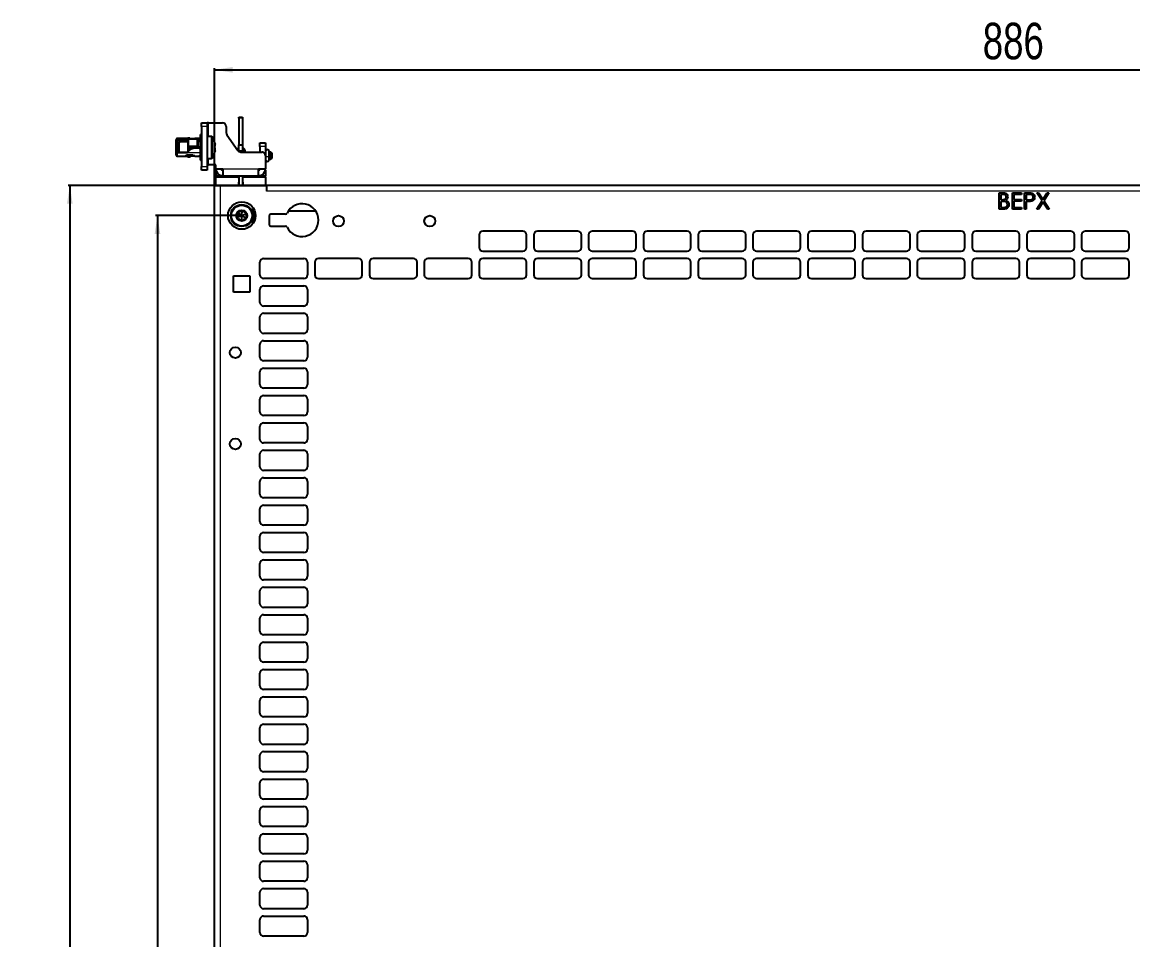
# Model space of a CAD drawing. Header units: millimetres. Extents: x -1019 to 1271, y -273 to 1986.
# Drawn here: x -1019 to -410, y 1403 to 1906 of the extents above; entities that cross this region are included whole.
import ezdxf

# ---------------------------------------------------------------- set-up
doc = ezdxf.new("R2010")
doc.units = ezdxf.units.MM
doc.layers.add('FORMAT', color=7, linetype='Continuous')
doc.styles.add('SLDTEXTSTYLE0', font='TXT', dxfattribs={"width": 0.75})
doc.dimstyles.new('SLDDIMSTYLE0', dxfattribs={"dimtxt": 20, "dimasz": 10, "dimexe": 0, "dimexo": 0.0625, "dimgap": 5, "dimtad": 2, "dimdec": 1, "dimrnd": 1e-09, "dimzin": 12, "dimdsep": 46, "dimtxsty": 'SLDTEXTSTYLE0', "dimsah": 1, "dimcen": 0.09, "dimadec": 0, "dimazin": 3, "dimtfac": 1, "dimtofl": 0, "dimtmove": 0, "dimatfit": 3, "dimfxl": 0, "dimfrac": 2, "dimtolj": 1, "dimtzin": 12, "dimarcsym": 0})

# ---------------------------------------------------------------- blocks, each defined once
blk = doc.blocks.new('_D')
at = {"layer": 'FORMAT'}
for p, q in [((-884.8, 1816.26), (-993.44, 1816.26)), ((-992.44, 1816.26), (-992.44, -66.76)), ((-884.8, -66.76), (-993.44, -66.76))]:
    blk.add_line(p, q, dxfattribs=at)
for points in [[(-992.44, 1816.26), (-993.98, 1806.26), (-990.9, 1806.26)], [(-992.44, -66.76), (-990.9, -56.76), (-993.98, -56.76)]]:
    blk.add_solid(points, dxfattribs=at)
at = {"layer": 'FORMAT', "insert": (-1018.22, 845.19), "char_height": 20, "attachment_point": 1, "rotation": 90, "style": 'SLDTEXTSTYLE0'}
blk.add_mtext('1883', dxfattribs=at)
blk = doc.blocks.new('_D_1')
at = {"layer": 'FORMAT'}
for p, q in [((-913.29, 1816.26), (-913.29, 1880.55)), ((-913.29, 1879.55), (-27.29, 1879.55)), ((-27.29, 1816.26), (-27.29, 1880.55))]:
    blk.add_line(p, q, dxfattribs=at)
for points in [[(-913.29, 1879.55), (-903.29, 1878.01), (-903.29, 1881.09)], [(-27.29, 1879.55), (-37.29, 1881.09), (-37.29, 1878.01)]]:
    blk.add_solid(points, dxfattribs=at)
at = {"layer": 'FORMAT', "insert": (-492.46, 1905.33), "char_height": 20, "attachment_point": 1, "style": 'SLDTEXTSTYLE0'}
blk.add_mtext('886', dxfattribs=at)
blk = doc.blocks.new('_D_5')
at = {"layer": 'FORMAT'}
for p, q in [((-898.3, 1799.75), (-945.44, 1799.75)), ((-944.44, 1799.75), (-944.44, -50.25)), ((-898.3, -50.25), (-945.44, -50.25))]:
    blk.add_line(p, q, dxfattribs=at)
for points in [[(-944.44, 1799.75), (-945.98, 1789.75), (-942.9, 1789.75)], [(-944.44, -50.25), (-942.9, -40.25), (-945.98, -40.25)]]:
    blk.add_solid(points, dxfattribs=at)
at = {"layer": 'FORMAT', "insert": (-970.22, 845.19), "char_height": 20, "attachment_point": 1, "rotation": 90, "style": 'SLDTEXTSTYLE0'}
blk.add_mtext('1850', dxfattribs=at)

msp = doc.modelspace()

# ---------------------------------------------------------------- linework, layer by layer
at = {"color": 7, "linetype": 'Continuous', "lineweight": 25}
for p, q in [((-920.29, 1850.55), (-917.29, 1850.55)), ((-920.29, 1848.55), (-920.29, 1850.55)), ((-917.29, 1850.55), (-917.29, 1848.55)), ((-916.49, 1850.55), (-917.29, 1850.55)), ((-916.49, 1850.55), (-908.79, 1850.55)), ((-899.89, 1853.55), (-897.89, 1853.55)), ((-899.89, 1853.18), (-899.89, 1853.55)), ((-899.89, 1853.18), (-899.89, 1838.55)), ((-897.89, 1853.55), (-897.89, 1853.18)), ((-897.89, 1853.18), (-897.89, 1838.55)), ((-920.79, 1834.35), (-920.79, 1844.15)), ((-920.29, 1844.15), (-920.79, 1844.15)), ((-920.29, 1848.55), (-920.29, 1826.55)), ((-917.29, 1848.55), (-917.29, 1826.55)), ((-914.96, 1843.05), (-917.29, 1843.05)), ((-906.79, 1848.55), (-906.79, 1845.18)), ((-906.43, 1844.03), (-900.39, 1835.4)), ((-934.29, 1840.35), (-934.29, 1841.2)), ((-934.29, 1840.35), (-933.79, 1840.35)), ((-934.29, 1838.93), (-934.29, 1840.35)), ((-933.79, 1838.93), (-934.29, 1838.93)), ((-934.29, 1838.69), (-934.29, 1838.93)), ((-934.29, 1834.41), (-934.29, 1838.69)), ((-933.79, 1838.69), (-934.29, 1838.69)), ((-933.79, 1840.35), (-933.79, 1838.93)), ((-933.79, 1838.93), (-933.79, 1838.69)), ((-933.79, 1838.69), (-933.79, 1834.41)), ((-928.89, 1841.9), (-933.59, 1841.9)), ((-931.59, 1840.91), (-933.59, 1840.91)), ((-933.59, 1839.68), (-933.59, 1839.48)), ((-933.09, 1839.3), (-933.59, 1839.3)), ((-933.59, 1839.3), (-933.59, 1839.07)), ((-933.59, 1839.07), (-933.09, 1839.07)), ((-933.59, 1838.9), (-933.59, 1838.47)), ((-933.29, 1838.47), (-933.59, 1838.47)), ((-933.59, 1838.47), (-933.59, 1838.32)), ((-933.59, 1838.32), (-933.29, 1838.32)), ((-933.29, 1834.55), (-933.29, 1839.07)), ((-933.09, 1839.07), (-933.09, 1839.3)), ((-932.79, 1839.43), (-932.79, 1834.41)), ((-927.69, 1840.05), (-932.11, 1840.05)), ((-931.59, 1840.51), (-931.59, 1840.91)), ((-927.69, 1840.91), (-931.59, 1840.91)), ((-931.59, 1840.51), (-927.69, 1840.51)), ((-927.8, 1842.07), (-928.89, 1841.89)), ((-928.89, 1841.9), (-928.89, 1841.9)), ((-928.89, 1841.87), (-928.89, 1841.9)), ((-925.09, 1841.79), (-928.39, 1841.79)), ((-927.69, 1841.36), (-927.57, 1841.6)), ((-927.69, 1837.76), (-927.69, 1841.36)), ((-927.69, 1837.76), (-927.57, 1837.64)), ((-927.69, 1836.57), (-927.69, 1837.76)), ((-927.57, 1841.6), (-927.57, 1837.64)), ((-922.49, 1841.6), (-927.57, 1841.6)), ((-922.49, 1837.64), (-927.57, 1837.64)), ((-927.57, 1837.64), (-927.57, 1836.43)), ((-926.36, 1841.83), (-926.29, 1841.79)), ((-924.08, 1837.09), (-924.92, 1836.99)), ((-921.26, 1841.9), (-923.92, 1841.9)), ((-922.49, 1837.1), (-923.89, 1837.1)), ((-923.89, 1836.89), (-921.74, 1836.89)), ((-922.49, 1837.64), (-922.49, 1841.6)), ((-922.49, 1841.6), (-922.29, 1841.46)), ((-922.49, 1837.64), (-922.29, 1837.71)), ((-922.49, 1837.1), (-922.49, 1837.64)), ((-922.29, 1837.18), (-922.49, 1837.1)), ((-922.29, 1841.46), (-922.29, 1837.71)), ((-920.99, 1840.91), (-922.29, 1840.91)), ((-922.29, 1840.51), (-920.99, 1840.51)), ((-922.29, 1837.71), (-922.29, 1837.18)), ((-921.74, 1837.2), (-922.29, 1837.2)), ((-921.24, 1841.9), (-920.99, 1841.9)), ((-921.09, 1840.51), (-921.09, 1836.84)), ((-920.79, 1840.05), (-921.09, 1840.05)), ((-920.79, 1836.89), (-921.09, 1836.85)), ((-899.89, 1838.55), (-897.89, 1838.55)), ((-899.89, 1835.05), (-899.89, 1838.55)), ((-897.89, 1838.55), (-897.89, 1835.05)), ((-888.29, 1839.55), (-885.29, 1839.55)), ((-888.29, 1837.55), (-888.29, 1839.55)), ((-888.29, 1837.55), (-888.29, 1834.55)), ((-885.29, 1839.55), (-885.29, 1837.55)), ((-885.29, 1837.55), (-885.29, 1832.55)), ((-933.79, 1834.41), (-934.29, 1834.41)), ((-934.29, 1832.9), (-934.29, 1834.41)), ((-933.59, 1835.77), (-933.29, 1835.77)), ((-933.59, 1835.02), (-933.29, 1835.02)), ((-933.59, 1834.41), (-933.59, 1835.02)), ((-933.59, 1834.41), (-927.99, 1834.41)), ((-927.99, 1834.11), (-933.59, 1834.11)), ((-933.59, 1832.2), (-928.89, 1832.2)), ((-933.29, 1834.55), (-933.15, 1834.41)), ((-928.89, 1832.41), (-928.89, 1832.54)), ((-928.89, 1832.41), (-928.89, 1832.2)), ((-928.89, 1832.21), (-927.8, 1832.02)), ((-925.09, 1832.75), (-928.39, 1832.75)), ((-927.99, 1834.41), (-926.83, 1836)), ((-926.83, 1835.7), (-927.99, 1834.11)), ((-927.99, 1834.41), (-927.99, 1834.11)), ((-927.69, 1836.57), (-927.57, 1836.43)), ((-927.69, 1834.83), (-927.69, 1836.57)), ((-926.34, 1836.43), (-927.57, 1836.43)), ((-927.57, 1836.43), (-927.57, 1834.98)), ((-925.09, 1832.31), (-926.29, 1832.31)), ((-925.96, 1832.56), (-926.07, 1832.75)), ((-925.96, 1832.56), (-925.96, 1832.55)), ((-923.92, 1832.2), (-921.26, 1832.2)), ((-923.89, 1832.2), (-923.92, 1832.2)), ((-923.89, 1832.2), (-923.89, 1832.33)), ((-921.79, 1832.23), (-921.79, 1832.25)), ((-921.24, 1832.37), (-920.99, 1832.37)), ((-921.24, 1832.2), (-920.99, 1832.2)), ((-920.99, 1836.6), (-920.99, 1836.3)), ((-920.99, 1836.3), (-920.99, 1834.11)), ((-920.79, 1834.35), (-920.29, 1834.35)), ((-920.79, 1833.99), (-920.79, 1832.75)), ((-920.79, 1832.75), (-920.29, 1832.75)), ((-920.79, 1830.2), (-920.79, 1832.75)), ((-920.3, 1834.05), (-920.29, 1834.05)), ((-917.29, 1831.05), (-914.96, 1831.05)), ((-897.89, 1835.05), (-899.89, 1835.05)), ((-899.89, 1835.05), (-899.89, 1834.91)), ((-898.75, 1834.55), (-887.29, 1834.55)), ((-897.89, 1835.05), (-897.89, 1834.55)), ((-896.96, 1835.02), (-896.96, 1834.55)), ((-896.96, 1835.02), (-896.96, 1835.02)), ((-896.36, 1834.55), (-896.36, 1835.03)), ((-885.25, 1834.45), (-885.29, 1834.45)), ((-885.29, 1832.55), (-885.29, 1825.35)), ((-885.25, 1834.96), (-885.25, 1832.22)), ((-885.25, 1832.22), (-885.25, 1830.26)), ((-883.35, 1832.22), (-883.35, 1834.96)), ((-882.34, 1834.45), (-883.35, 1834.45)), ((-883.35, 1830.26), (-883.35, 1832.22)), ((-881.84, 1834.16), (-882.34, 1834.45)), ((-882.34, 1830.65), (-882.34, 1834.45)), ((-882.34, 1830.65), (-881.84, 1830.94)), ((-881.84, 1834.16), (-881.84, 1830.94)), ((-920.29, 1830.2), (-920.79, 1830.2)), ((-920.79, 1830.2), (-920.79, 1829.95)), ((-920.29, 1829.95), (-920.79, 1829.95)), ((-920.29, 1824.55), (-920.29, 1826.55)), ((-917.29, 1827.55), (-916.49, 1827.55)), ((-917.29, 1826.55), (-917.29, 1824.55)), ((-912.49, 1827.55), (-916.49, 1827.55)), ((-912.49, 1825.35), (-912.49, 1827.55)), ((-912.49, 1825.35), (-908.69, 1825.35)), ((-908.69, 1825.35), (-908.69, 1821.55)), ((-889.09, 1825.35), (-885.29, 1825.35)), ((-889.09, 1821.55), (-889.09, 1825.35)), ((-885.29, 1830.65), (-885.25, 1830.65)), ((-883.35, 1830.65), (-882.34, 1830.65)), ((-917.29, 1824.55), (-920.29, 1824.55)), ((-912.49, 1824.55), (-912.49, 1821.55)), ((-912.4, 1824.55), (-912.49, 1824.55)), ((-912.49, 1821.55), (-908.69, 1821.55)), ((-912.49, 1821.55), (-912.49, 1820.75)), ((-912.49, 1816.25), (-912.49, 1820.75)), ((-908.69, 1821.55), (-900.39, 1821.55)), ((-900.39, 1821.55), (-897.39, 1821.55)), ((-900.39, 1820.75), (-900.39, 1821.55)), ((-900.39, 1820.75), (-899.89, 1820.75)), ((-899.89, 1821.55), (-899.89, 1816.25)), ((-897.89, 1821.55), (-897.89, 1816.25)), ((-897.89, 1820.75), (-897.39, 1820.75)), ((-897.39, 1821.55), (-889.09, 1821.55)), ((-897.39, 1821.55), (-897.39, 1820.75)), ((-889.09, 1821.55), (-885.29, 1821.55)), ((-885.29, 1824.55), (-885.37, 1824.55)), ((-885.29, 1824.55), (-885.29, 1821.55)), ((-885.29, 1820.75), (-885.29, 1821.55)), ((-885.29, 1820.75), (-885.29, 1816.25)), ((-913.29, -66.75), (-913.29, 1816.25)), ((-913.29, 1816.25), (-910.19, 1816.25)), ((-910.19, 1816.25), (-884.79, 1816.25)), ((-884.79, 1816.25), (-884.79, 1816.26)), ((-55.79, 1816.26), (-884.79, 1816.26)), ((-884.79, 1816.25), (-884.79, 1813.16)), ((-483.4, 1812.26), (-481.64, 1812.26)), ((-483.4, 1803.26), (-483.4, 1812.26)), ((-482.59, 1811.33), (-482.59, 1808.45)), ((-481.5, 1811.33), (-482.59, 1811.33)), ((-482.59, 1808.45), (-482.05, 1808.45)), ((-482.59, 1807.53), (-482.59, 1804.18)), ((-482.06, 1807.53), (-482.59, 1807.53)), ((-476.25, 1812.26), (-471.17, 1812.26)), ((-476.25, 1803.26), (-476.25, 1812.26)), ((-475.44, 1811.33), (-475.44, 1808.57)), ((-471.17, 1811.33), (-475.44, 1811.33)), ((-475.44, 1808.57), (-471.17, 1808.57)), ((-475.44, 1807.64), (-475.44, 1804.18)), ((-471.17, 1807.64), (-475.44, 1807.64)), ((-471.17, 1812.26), (-471.17, 1811.33)), ((-471.17, 1808.57), (-471.17, 1807.64)), ((-469.55, 1812.26), (-467.79, 1812.26)), ((-469.55, 1803.26), (-469.55, 1812.26)), ((-468.75, 1811.33), (-468.75, 1808.33)), ((-467.1, 1811.33), (-468.75, 1811.33)), ((-468.75, 1808.33), (-467.17, 1808.31)), ((-468.75, 1807.41), (-468.75, 1803.26)), ((-468.1, 1807.41), (-468.75, 1807.41)), ((-462.92, 1803.26), (-459.98, 1807.85)), ((-462.8, 1812.26), (-461.87, 1812.26)), ((-459.98, 1807.85), (-462.8, 1812.26)), ((-459.52, 1807.12), (-461.99, 1803.26)), ((-461.87, 1812.26), (-459.52, 1808.58)), ((-459.52, 1808.58), (-457.16, 1812.26)), ((-457.04, 1803.26), (-459.52, 1807.12)), ((-456.23, 1812.26), (-459.05, 1807.85)), ((-459.05, 1807.85), (-456.11, 1803.26)), ((-457.16, 1812.26), (-456.23, 1812.26)), ((-898.29, 1799.75), (-900.65, 1801.4)), ((-898.29, 1799.75), (-898.04, 1802.62)), ((-898.29, 1799.75), (-895.67, 1800.97)), ((-874.34, 1800.51), (-882.29, 1800.51)), ((-857.81, 1802.26), (-872.77, 1802.26)), ((-480.97, 1803.26), (-483.4, 1803.26)), ((-482.59, 1804.18), (-481.44, 1804.18)), ((-471.17, 1803.26), (-476.25, 1803.26)), ((-475.44, 1804.18), (-471.17, 1804.18)), ((-471.17, 1804.18), (-471.17, 1803.26)), ((-468.75, 1803.26), (-469.55, 1803.26)), ((-461.99, 1803.26), (-462.92, 1803.26)), ((-456.11, 1803.26), (-457.04, 1803.26)), ((-898.29, 1799.75), (-900.9, 1798.53)), ((-898.29, 1799.75), (-898.54, 1796.87)), ((-898.29, 1799.75), (-895.92, 1798.09)), ((-883.29, 1799.51), (-883.29, 1795.01)), ((-882.29, 1794.01), (-874.34, 1794.01)), ((-768.29, 1789.25), (-768.29, 1782.25)), ((-744.29, 1791.25), (-766.29, 1791.25)), ((-742.29, 1782.25), (-742.29, 1789.25)), ((-738.29, 1789.25), (-738.29, 1782.25)), ((-714.29, 1791.25), (-736.29, 1791.25)), ((-712.29, 1782.25), (-712.29, 1789.25)), ((-708.29, 1789.25), (-708.29, 1782.25)), ((-684.29, 1791.25), (-706.29, 1791.25)), ((-682.29, 1782.25), (-682.29, 1789.25)), ((-678.29, 1789.25), (-678.29, 1782.25)), ((-654.29, 1791.25), (-676.29, 1791.25)), ((-652.29, 1782.25), (-652.29, 1789.25)), ((-648.29, 1789.25), (-648.29, 1782.25)), ((-624.29, 1791.25), (-646.29, 1791.25)), ((-622.29, 1782.25), (-622.29, 1789.25)), ((-618.29, 1789.25), (-618.29, 1782.25)), ((-594.29, 1791.25), (-616.29, 1791.25)), ((-592.29, 1782.25), (-592.29, 1789.25)), ((-588.29, 1789.25), (-588.29, 1782.25)), ((-564.29, 1791.25), (-586.29, 1791.25)), ((-562.29, 1782.25), (-562.29, 1789.25)), ((-558.29, 1789.25), (-558.29, 1782.25)), ((-534.29, 1791.25), (-556.29, 1791.25)), ((-532.29, 1782.25), (-532.29, 1789.25)), ((-528.29, 1789.25), (-528.29, 1782.25)), ((-504.29, 1791.25), (-526.29, 1791.25)), ((-502.29, 1782.25), (-502.29, 1789.25)), ((-498.29, 1789.25), (-498.29, 1782.25)), ((-474.29, 1791.25), (-496.29, 1791.25)), ((-472.29, 1782.25), (-472.29, 1789.25)), ((-468.29, 1789.25), (-468.29, 1782.25)), ((-444.29, 1791.25), (-466.29, 1791.25)), ((-442.29, 1782.25), (-442.29, 1789.25)), ((-438.29, 1789.25), (-438.29, 1782.25)), ((-414.29, 1791.25), (-436.29, 1791.25)), ((-412.29, 1782.25), (-412.29, 1789.25)), ((-886.29, 1776.25), (-864.29, 1776.25)), ((-834.29, 1776.25), (-856.29, 1776.25)), ((-804.29, 1776.25), (-826.29, 1776.25)), ((-774.29, 1776.25), (-796.29, 1776.25)), ((-766.29, 1780.25), (-744.29, 1780.25)), ((-744.29, 1776.25), (-766.29, 1776.25)), ((-736.29, 1780.25), (-714.29, 1780.25)), ((-714.29, 1776.25), (-736.29, 1776.25)), ((-706.29, 1780.25), (-684.29, 1780.25)), ((-684.29, 1776.25), (-706.29, 1776.25)), ((-676.29, 1780.25), (-654.29, 1780.25)), ((-654.29, 1776.25), (-676.29, 1776.25)), ((-646.29, 1780.25), (-624.29, 1780.25)), ((-624.29, 1776.25), (-646.29, 1776.25)), ((-616.29, 1780.25), (-594.29, 1780.25)), ((-594.29, 1776.25), (-616.29, 1776.25)), ((-586.29, 1780.25), (-564.29, 1780.25)), ((-564.29, 1776.25), (-586.29, 1776.25)), ((-556.29, 1780.25), (-534.29, 1780.25)), ((-534.29, 1776.25), (-556.29, 1776.25)), ((-526.29, 1780.25), (-504.29, 1780.25)), ((-504.29, 1776.25), (-526.29, 1776.25)), ((-496.29, 1780.25), (-474.29, 1780.25)), ((-474.29, 1776.25), (-496.29, 1776.25)), ((-466.29, 1780.25), (-444.29, 1780.25)), ((-444.29, 1776.25), (-466.29, 1776.25)), ((-436.29, 1780.25), (-414.29, 1780.25)), ((-414.29, 1776.25), (-436.29, 1776.25)), ((-888.29, 1767.25), (-888.29, 1774.25)), ((-862.29, 1774.25), (-862.29, 1767.25)), ((-858.29, 1774.25), (-858.29, 1767.25)), ((-832.29, 1767.25), (-832.29, 1774.25)), ((-828.29, 1774.25), (-828.29, 1767.25)), ((-802.29, 1767.25), (-802.29, 1774.25)), ((-798.29, 1774.25), (-798.29, 1767.25)), ((-772.29, 1767.25), (-772.29, 1774.25)), ((-768.29, 1774.25), (-768.29, 1767.25)), ((-742.29, 1767.25), (-742.29, 1774.25)), ((-738.29, 1774.25), (-738.29, 1767.25)), ((-712.29, 1767.25), (-712.29, 1774.25)), ((-708.29, 1774.25), (-708.29, 1767.25)), ((-682.29, 1767.25), (-682.29, 1774.25)), ((-678.29, 1774.25), (-678.29, 1767.25)), ((-652.29, 1767.25), (-652.29, 1774.25)), ((-648.29, 1774.25), (-648.29, 1767.25)), ((-622.29, 1767.25), (-622.29, 1774.25)), ((-618.29, 1774.25), (-618.29, 1767.25)), ((-592.29, 1767.25), (-592.29, 1774.25)), ((-588.29, 1774.25), (-588.29, 1767.25)), ((-562.29, 1767.25), (-562.29, 1774.25)), ((-558.29, 1774.25), (-558.29, 1767.25)), ((-532.29, 1767.25), (-532.29, 1774.25)), ((-528.29, 1774.25), (-528.29, 1767.25)), ((-502.29, 1767.25), (-502.29, 1774.25)), ((-498.29, 1774.25), (-498.29, 1767.25)), ((-472.29, 1767.25), (-472.29, 1774.25)), ((-468.29, 1774.25), (-468.29, 1767.25)), ((-442.29, 1767.25), (-442.29, 1774.25)), ((-438.29, 1774.25), (-438.29, 1767.25)), ((-412.29, 1767.25), (-412.29, 1774.25)), ((-902.79, 1766.75), (-893.79, 1766.75)), ((-902.79, 1757.75), (-902.79, 1766.75)), ((-893.79, 1766.75), (-893.79, 1757.75)), ((-864.29, 1765.25), (-886.29, 1765.25)), ((-856.29, 1765.25), (-834.29, 1765.25)), ((-826.29, 1765.25), (-804.29, 1765.25)), ((-796.29, 1765.25), (-774.29, 1765.25)), ((-766.29, 1765.25), (-744.29, 1765.25)), ((-736.29, 1765.25), (-714.29, 1765.25)), ((-706.29, 1765.25), (-684.29, 1765.25)), ((-676.29, 1765.25), (-654.29, 1765.25)), ((-646.29, 1765.25), (-624.29, 1765.25)), ((-616.29, 1765.25), (-594.29, 1765.25)), ((-586.29, 1765.25), (-564.29, 1765.25)), ((-556.29, 1765.25), (-534.29, 1765.25)), ((-526.29, 1765.25), (-504.29, 1765.25)), ((-496.29, 1765.25), (-474.29, 1765.25)), ((-466.29, 1765.25), (-444.29, 1765.25)), ((-436.29, 1765.25), (-414.29, 1765.25)), ((-888.29, 1752.25), (-888.29, 1759.25)), ((-886.29, 1761.25), (-864.29, 1761.25)), ((-862.29, 1759.25), (-862.29, 1752.25)), ((-893.79, 1757.75), (-902.79, 1757.75)), ((-864.29, 1750.25), (-886.29, 1750.25)), ((-886.29, 1746.25), (-864.29, 1746.25)), ((-888.29, 1737.25), (-888.29, 1744.25)), ((-862.29, 1744.25), (-862.29, 1737.25)), ((-864.29, 1735.25), (-886.29, 1735.25)), ((-888.29, 1722.25), (-888.29, 1729.25)), ((-886.29, 1731.25), (-864.29, 1731.25)), ((-862.29, 1729.25), (-862.29, 1722.25)), ((-864.29, 1720.25), (-886.29, 1720.25)), ((-886.29, 1716.25), (-864.29, 1716.25)), ((-888.29, 1707.25), (-888.29, 1714.25)), ((-862.29, 1714.25), (-862.29, 1707.25)), ((-864.29, 1705.25), (-886.29, 1705.25)), ((-888.29, 1692.25), (-888.29, 1699.25)), ((-886.29, 1701.25), (-864.29, 1701.25)), ((-862.29, 1699.25), (-862.29, 1692.25)), ((-864.29, 1690.25), (-886.29, 1690.25)), ((-886.29, 1686.25), (-864.29, 1686.25)), ((-888.29, 1677.25), (-888.29, 1684.25)), ((-862.29, 1684.25), (-862.29, 1677.25)), ((-864.29, 1675.25), (-886.29, 1675.25)), ((-888.29, 1662.25), (-888.29, 1669.25)), ((-886.29, 1671.25), (-864.29, 1671.25)), ((-862.29, 1669.25), (-862.29, 1662.25)), ((-864.29, 1660.25), (-886.29, 1660.25)), ((-886.29, 1656.25), (-864.29, 1656.25)), ((-888.29, 1647.25), (-888.29, 1654.25)), ((-862.29, 1654.25), (-862.29, 1647.25)), ((-864.29, 1645.25), (-886.29, 1645.25)), ((-888.29, 1632.25), (-888.29, 1639.25)), ((-886.29, 1641.25), (-864.29, 1641.25)), ((-862.29, 1639.25), (-862.29, 1632.25)), ((-864.29, 1630.25), (-886.29, 1630.25)), ((-888.29, 1617.25), (-888.29, 1624.25)), ((-886.29, 1626.25), (-864.29, 1626.25)), ((-862.29, 1624.25), (-862.29, 1617.25)), ((-864.29, 1615.25), (-886.29, 1615.25)), ((-888.29, 1602.25), (-888.29, 1609.25)), ((-886.29, 1611.25), (-864.29, 1611.25)), ((-862.29, 1609.25), (-862.29, 1602.25)), ((-864.29, 1600.25), (-886.29, 1600.25)), ((-888.29, 1587.25), (-888.29, 1594.25)), ((-886.29, 1596.25), (-864.29, 1596.25)), ((-862.29, 1594.25), (-862.29, 1587.25)), ((-864.29, 1585.25), (-886.29, 1585.25)), ((-888.29, 1572.25), (-888.29, 1579.25)), ((-886.29, 1581.25), (-864.29, 1581.25)), ((-862.29, 1579.25), (-862.29, 1572.25)), ((-864.29, 1570.25), (-886.29, 1570.25)), ((-888.29, 1557.25), (-888.29, 1564.25)), ((-886.29, 1566.25), (-864.29, 1566.25)), ((-862.29, 1564.25), (-862.29, 1557.25)), ((-864.29, 1555.25), (-886.29, 1555.25)), ((-886.29, 1551.25), (-864.29, 1551.25)), ((-888.29, 1542.25), (-888.29, 1549.25)), ((-862.29, 1549.25), (-862.29, 1542.25)), ((-864.29, 1540.25), (-886.29, 1540.25)), ((-888.29, 1527.25), (-888.29, 1534.25)), ((-886.29, 1536.25), (-864.29, 1536.25)), ((-862.29, 1534.25), (-862.29, 1527.25)), ((-864.29, 1525.25), (-886.29, 1525.25)), ((-886.29, 1521.25), (-864.29, 1521.25)), ((-888.29, 1512.25), (-888.29, 1519.25)), ((-862.29, 1519.25), (-862.29, 1512.25)), ((-864.29, 1510.25), (-886.29, 1510.25)), ((-888.29, 1497.25), (-888.29, 1504.25)), ((-886.29, 1506.25), (-864.29, 1506.25)), ((-862.29, 1504.25), (-862.29, 1497.25)), ((-864.29, 1495.25), (-886.29, 1495.25)), ((-886.29, 1491.25), (-864.29, 1491.25)), ((-888.29, 1482.25), (-888.29, 1489.25)), ((-862.29, 1489.25), (-862.29, 1482.25)), ((-864.29, 1480.25), (-886.29, 1480.25)), ((-888.29, 1467.25), (-888.29, 1474.25)), ((-886.29, 1476.25), (-864.29, 1476.25)), ((-862.29, 1474.25), (-862.29, 1467.25)), ((-864.29, 1465.25), (-886.29, 1465.25)), ((-886.29, 1461.25), (-864.29, 1461.25)), ((-888.29, 1452.25), (-888.29, 1459.25)), ((-862.29, 1459.25), (-862.29, 1452.25)), ((-864.29, 1450.25), (-886.29, 1450.25)), ((-888.29, 1437.25), (-888.29, 1444.25)), ((-886.29, 1446.25), (-864.29, 1446.25)), ((-862.29, 1444.25), (-862.29, 1437.25)), ((-864.29, 1435.25), (-886.29, 1435.25)), ((-886.29, 1431.25), (-864.29, 1431.25)), ((-888.29, 1422.25), (-888.29, 1429.25)), ((-862.29, 1429.25), (-862.29, 1422.25)), ((-864.29, 1420.25), (-886.29, 1420.25)), ((-888.29, 1407.25), (-888.29, 1414.25)), ((-886.29, 1416.25), (-864.29, 1416.25)), ((-862.29, 1414.25), (-862.29, 1407.25)), ((-864.29, 1405.25), (-886.29, 1405.25))]:
    msp.add_line(p, q, dxfattribs=at)
at = {"color": 8, "linetype": 'Continuous', "lineweight": 18}
for p, q in [((-916.49, 1843.05), (-916.49, 1850.55)), ((-897.89, 1853.18), (-899.89, 1853.18)), ((-917.29, 1848.55), (-920.29, 1848.55)), ((-914.96, 1843.05), (-914.96, 1831.05)), ((-933.59, 1841.9), (-933.59, 1840.91)), ((-926.39, 1841.79), (-926.36, 1841.83)), ((-924.08, 1836.87), (-924.08, 1837.09)), ((-923.89, 1837.1), (-923.89, 1836.89)), ((-921.74, 1836.89), (-921.74, 1837.2)), ((-920.99, 1840.91), (-920.99, 1841.9)), ((-920.99, 1840.05), (-920.99, 1840.51)), ((-914.52, 1842.82), (-914.52, 1831.28)), ((-885.29, 1837.55), (-888.29, 1837.55)), ((-933.59, 1834.11), (-933.59, 1832.2)), ((-920.99, 1834.11), (-927.99, 1834.11)), ((-926.83, 1836), (-926.83, 1835.7)), ((-925.09, 1832.31), (-925.09, 1832.75)), ((-921.24, 1832.37), (-921.24, 1832.2)), ((-920.99, 1832.37), (-920.99, 1834.11)), ((-916.49, 1827.55), (-916.49, 1831.05)), ((-920.29, 1826.55), (-917.29, 1826.55)), ((-908.69, 1825.35), (-889.09, 1825.35)), ((-912.49, 1820.75), (-900.39, 1820.75)), ((-897.39, 1820.75), (-885.29, 1820.75)), ((-910.19, 1816.25), (-910.19, -66.75)), ((-55.79, 1813.16), (-884.79, 1813.16))]:
    msp.add_line(p, q, dxfattribs=at)
at = {"color": 7, "linetype": 'Continuous', "lineweight": 25, "flags": 128}
for points in [[(-933.79, 1839.56), (-933.78, 1839.59), (-933.77, 1839.61), (-933.75, 1839.63), (-933.73, 1839.65), (-933.7, 1839.66), (-933.67, 1839.67), (-933.63, 1839.68), (-933.59, 1839.68)], [(-920.79, 1840.53), (-920.85, 1840.52), (-920.99, 1840.51)], [(-933.79, 1834.53), (-933.78, 1834.51), (-933.77, 1834.49), (-933.75, 1834.47), (-933.73, 1834.45), (-933.7, 1834.43), (-933.67, 1834.42), (-933.63, 1834.41), (-933.59, 1834.41)], [(-920.79, 1834.39), (-920.85, 1834.4), (-920.99, 1834.41)], [(-920.79, 1833.99), (-920.79, 1834.01), (-920.8, 1834.03), (-920.82, 1834.06), (-920.85, 1834.07), (-920.88, 1834.09), (-920.91, 1834.1), (-920.95, 1834.11), (-920.99, 1834.11)], [(-897.89, 1818.25), (-897.73, 1817.98), (-897.64, 1817.5)], [(-897.64, 1817.5), (-897.73, 1817.02), (-897.89, 1816.75)]]:
    msp.add_lwpolyline(points, dxfattribs=at)
at = {"color": 8, "linetype": 'Continuous', "lineweight": 18, "flags": 128}
msp.add_lwpolyline([(-896.96, 1835.02), (-896.96, 1835.02), (-896.94, 1834.95), (-896.87, 1834.89), (-896.77, 1834.85), (-896.65, 1834.84), (-896.54, 1834.86), (-896.44, 1834.9), (-896.38, 1834.96), (-896.36, 1835.03)], dxfattribs=at)
at = {"color": 7, "linetype": 'Continuous', "lineweight": 25}
for centre, radius in [((-898.29, 1799.75), 7.5), ((-898.29, 1799.75), 6), ((-898.29, 1799.75), 5.7), ((-898.29, 1799.75), 3), ((-845.29, 1796.76), 3), ((-795.29, 1796.76), 3), ((-901.79, 1724.75), 3), ((-901.79, 1674.75), 3)]:
    msp.add_circle(centre, radius, dxfattribs=at)
for centre, radius, start, end in [((-908.79, 1848.55), 2, 0, 90), ((-914.96, 1842.51), 0.54, 35.25153, 90), ((-904.79, 1845.18), 2, 180, 214.99202), ((-933.59, 1841.2), 0.7, 90, 180), ((-933.65, 1840.27), 0.641, 84.2482, 172.76341), ((-933.61, 1840.33), 0.183, 84.2482, 172.76341), ((-923.89, 1835.96), 0.932, 89.97001, 102.02775), ((-921.67, 1836.51), 0.687, 7.23659, 95.7518), ((-921.67, 1836.21), 0.687, 7.23659, 95.7518), ((-920.99, 1842.1), 0.2, 269.9998, 359.9998), ((-920.97, 1841.09), 0.183, 264.2482, 352.76341), ((-922.69, 1837.05), 10, 10.88492, 35.25153), ((-933.59, 1832.9), 0.7, 180, 270), ((-933.68, 1834.81), 0.71, 215.13134, 277.00891), ((-920.99, 1832.17), 0.197, 1.0398, 91.00336), ((-920.99, 1832), 0.2, 0.0002, 90.0002), ((-920.74, 1833.91), 0.46, 10.17904, 76.87192), ((-914.96, 1831.59), 0.54, 270, 324.74847), ((-922.69, 1837.05), 10, 324.74847, 349.02158), ((-898.75, 1836.55), 2, 214.99202, 270), ((-887.29, 1832.55), 2, 0, 90), ((-884.3, 1834.96), 0.95, 0, 180), ((-908.69, 1825.35), 3.8, 180, 270), ((-908.69, 1825.35), 0.8, 180, 270), ((-889.09, 1825.35), 3.8, 270, 0), ((-889.09, 1825.35), 0.8, 270, 0), ((-884.3, 1830.26), 0.95, 180, 0), ((-898.89, 1817.5), 1.25, 143.1301, 216.8699), ((-895.79, 1799.75), 4.5, 294.97497, 65.02503), ((-882.29, 1799.51), 1, 90, 180), ((-874.34, 1801.51), 1, 270, 334.84934), ((-865.29, 1797.26), 9, 205.15066, 154.84934), ((-882.29, 1795.01), 1, 180, 270), ((-874.34, 1793.01), 1, 25.15066, 90), ((-766.29, 1789.25), 2, 90, 180), ((-744.29, 1789.25), 2, 0, 90), ((-736.29, 1789.25), 2, 90, 180), ((-714.29, 1789.25), 2, 0, 90), ((-706.29, 1789.25), 2, 90, 180), ((-684.29, 1789.25), 2, 0, 90), ((-676.29, 1789.25), 2, 90, 180), ((-654.29, 1789.25), 2, 0, 90), ((-646.29, 1789.25), 2, 90, 180), ((-624.29, 1789.25), 2, 0, 90), ((-616.29, 1789.25), 2, 90, 180), ((-594.29, 1789.25), 2, 0, 90), ((-586.29, 1789.25), 2, 90, 180), ((-564.29, 1789.25), 2, 0, 90), ((-556.29, 1789.25), 2, 90, 180), ((-534.29, 1789.25), 2, 0, 90), ((-526.29, 1789.25), 2, 90, 180), ((-504.29, 1789.25), 2, 0, 90), ((-496.29, 1789.25), 2, 90, 180), ((-474.29, 1789.25), 2, 0, 90), ((-466.29, 1789.25), 2, 90, 180), ((-444.29, 1789.25), 2, 0, 90), ((-436.29, 1789.25), 2, 90, 180), ((-414.29, 1789.25), 2, 0, 90), ((-766.29, 1782.25), 2, 180, 270), ((-744.29, 1782.25), 2, 270, 0), ((-736.29, 1782.25), 2, 180, 270), ((-714.29, 1782.25), 2, 270, 0), ((-706.29, 1782.25), 2, 180, 270), ((-684.29, 1782.25), 2, 270, 0), ((-676.29, 1782.25), 2, 180, 270), ((-654.29, 1782.25), 2, 270, 0), ((-646.29, 1782.25), 2, 180, 270), ((-624.29, 1782.25), 2, 270, 0), ((-616.29, 1782.25), 2, 180, 270), ((-594.29, 1782.25), 2, 270, 0), ((-586.29, 1782.25), 2, 180, 270), ((-564.29, 1782.25), 2, 270, 0), ((-556.29, 1782.25), 2, 180, 270), ((-534.29, 1782.25), 2, 270, 0), ((-526.29, 1782.25), 2, 180, 270), ((-504.29, 1782.25), 2, 270, 0), ((-496.29, 1782.25), 2, 180, 270), ((-474.29, 1782.25), 2, 270, 0), ((-466.29, 1782.25), 2, 180, 270), ((-444.29, 1782.25), 2, 270, 0), ((-436.29, 1782.25), 2, 180, 270), ((-414.29, 1782.25), 2, 270, 0), ((-886.29, 1774.25), 2, 90, 180), ((-864.29, 1774.25), 2, 0, 90), ((-856.29, 1774.25), 2, 90, 180), ((-834.29, 1774.25), 2, 0, 90), ((-826.29, 1774.25), 2, 90, 180), ((-804.29, 1774.25), 2, 0, 90), ((-796.29, 1774.25), 2, 90, 180), ((-774.29, 1774.25), 2, 0, 90), ((-766.29, 1774.25), 2, 90, 180), ((-744.29, 1774.25), 2, 0, 90), ((-736.29, 1774.25), 2, 90, 180), ((-714.29, 1774.25), 2, 0, 90), ((-706.29, 1774.25), 2, 90, 180), ((-684.29, 1774.25), 2, 0, 90), ((-676.29, 1774.25), 2, 90, 180), ((-654.29, 1774.25), 2, 0, 90), ((-646.29, 1774.25), 2, 90, 180), ((-624.29, 1774.25), 2, 0, 90), ((-616.29, 1774.25), 2, 90, 180), ((-594.29, 1774.25), 2, 0, 90), ((-586.29, 1774.25), 2, 90, 180), ((-564.29, 1774.25), 2, 0, 90), ((-556.29, 1774.25), 2, 90, 180), ((-534.29, 1774.25), 2, 0, 90), ((-526.29, 1774.25), 2, 90, 180), ((-504.29, 1774.25), 2, 0, 90), ((-496.29, 1774.25), 2, 90, 180), ((-474.29, 1774.25), 2, 0, 90), ((-466.29, 1774.25), 2, 90, 180), ((-444.29, 1774.25), 2, 0, 90), ((-436.29, 1774.25), 2, 90, 180), ((-414.29, 1774.25), 2, 0, 90), ((-886.29, 1767.25), 2, 180, 270), ((-864.29, 1767.25), 2, 270, 0), ((-856.29, 1767.25), 2, 180, 270), ((-834.29, 1767.25), 2, 270, 0), ((-826.29, 1767.25), 2, 180, 270), ((-804.29, 1767.25), 2, 270, 0), ((-796.29, 1767.25), 2, 180, 270), ((-774.29, 1767.25), 2, 270, 0), ((-766.29, 1767.25), 2, 180, 270), ((-744.29, 1767.25), 2, 270, 0), ((-736.29, 1767.25), 2, 180, 270), ((-714.29, 1767.25), 2, 270, 0), ((-706.29, 1767.25), 2, 180, 270), ((-684.29, 1767.25), 2, 270, 0), ((-676.29, 1767.25), 2, 180, 270), ((-654.29, 1767.25), 2, 270, 0), ((-646.29, 1767.25), 2, 180, 270), ((-624.29, 1767.25), 2, 270, 0), ((-616.29, 1767.25), 2, 180, 270), ((-594.29, 1767.25), 2, 270, 0), ((-586.29, 1767.25), 2, 180, 270), ((-564.29, 1767.25), 2, 270, 0), ((-556.29, 1767.25), 2, 180, 270), ((-534.29, 1767.25), 2, 270, 0), ((-526.29, 1767.25), 2, 180, 270), ((-504.29, 1767.25), 2, 270, 0), ((-496.29, 1767.25), 2, 180, 270), ((-474.29, 1767.25), 2, 270, 0), ((-466.29, 1767.25), 2, 180, 270), ((-444.29, 1767.25), 2, 270, 0), ((-436.29, 1767.25), 2, 180, 270), ((-414.29, 1767.25), 2, 270, 0), ((-886.29, 1759.25), 2, 90, 180), ((-864.29, 1759.25), 2, 0, 90), ((-886.29, 1752.25), 2, 180, 270), ((-864.29, 1752.25), 2, 270, 0), ((-886.29, 1744.25), 2, 90, 180), ((-864.29, 1744.25), 2, 0, 90), ((-886.29, 1737.25), 2, 180, 270), ((-864.29, 1737.25), 2, 270, 0), ((-886.29, 1729.25), 2, 90, 180), ((-864.29, 1729.25), 2, 0, 90), ((-886.29, 1722.25), 2, 180, 270), ((-864.29, 1722.25), 2, 270, 0), ((-886.29, 1714.25), 2, 90, 180), ((-864.29, 1714.25), 2, 0, 90), ((-886.29, 1707.25), 2, 180, 270), ((-864.29, 1707.25), 2, 270, 0), ((-886.29, 1699.25), 2, 90, 180), ((-864.29, 1699.25), 2, 0, 90), ((-886.29, 1692.25), 2, 180, 270), ((-864.29, 1692.25), 2, 270, 0), ((-886.29, 1684.25), 2, 90, 180), ((-864.29, 1684.25), 2, 0, 90), ((-886.29, 1677.25), 2, 180, 270), ((-864.29, 1677.25), 2, 270, 0), ((-886.29, 1669.25), 2, 90, 180), ((-864.29, 1669.25), 2, 0, 90), ((-886.29, 1662.25), 2, 180, 270), ((-864.29, 1662.25), 2, 270, 0), ((-886.29, 1654.25), 2, 90, 180), ((-864.29, 1654.25), 2, 0, 90), ((-886.29, 1647.25), 2, 180, 270), ((-864.29, 1647.25), 2, 270, 0), ((-886.29, 1639.25), 2, 90, 180), ((-864.29, 1639.25), 2, 0, 90), ((-886.29, 1632.25), 2, 180, 270), ((-864.29, 1632.25), 2, 270, 0), ((-886.29, 1624.25), 2, 90, 180), ((-864.29, 1624.25), 2, 0, 90), ((-886.29, 1617.25), 2, 180, 270), ((-864.29, 1617.25), 2, 270, 0), ((-886.29, 1609.25), 2, 90, 180), ((-864.29, 1609.25), 2, 0, 90), ((-886.29, 1602.25), 2, 180, 270), ((-864.29, 1602.25), 2, 270, 0), ((-886.29, 1594.25), 2, 90, 180), ((-864.29, 1594.25), 2, 0, 90), ((-886.29, 1587.25), 2, 180, 270), ((-864.29, 1587.25), 2, 270, 0), ((-886.29, 1579.25), 2, 90, 180), ((-864.29, 1579.25), 2, 0, 90), ((-886.29, 1572.25), 2, 180, 270), ((-864.29, 1572.25), 2, 270, 0), ((-886.29, 1564.25), 2, 90, 180), ((-864.29, 1564.25), 2, 0, 90), ((-886.29, 1557.25), 2, 180, 270), ((-864.29, 1557.25), 2, 270, 0), ((-886.29, 1549.25), 2, 90, 180), ((-864.29, 1549.25), 2, 0, 90), ((-886.29, 1542.25), 2, 180, 270), ((-864.29, 1542.25), 2, 270, 0), ((-886.29, 1534.25), 2, 90, 180), ((-864.29, 1534.25), 2, 0, 90), ((-886.29, 1527.25), 2, 180, 270), ((-864.29, 1527.25), 2, 270, 0), ((-886.29, 1519.25), 2, 90, 180), ((-864.29, 1519.25), 2, 0, 90), ((-886.29, 1512.25), 2, 180, 270), ((-864.29, 1512.25), 2, 270, 0), ((-886.29, 1504.25), 2, 90, 180), ((-864.29, 1504.25), 2, 0, 90), ((-886.29, 1497.25), 2, 180, 270), ((-864.29, 1497.25), 2, 270, 0), ((-886.29, 1489.25), 2, 90, 180), ((-864.29, 1489.25), 2, 0, 90), ((-886.29, 1482.25), 2, 180, 270), ((-864.29, 1482.25), 2, 270, 0), ((-886.29, 1474.25), 2, 90, 180), ((-864.29, 1474.25), 2, 0, 90), ((-886.29, 1467.25), 2, 180, 270), ((-864.29, 1467.25), 2, 270, 0), ((-886.29, 1459.25), 2, 90, 180), ((-864.29, 1459.25), 2, 0, 90), ((-886.29, 1452.25), 2, 180, 270), ((-864.29, 1452.25), 2, 270, 0), ((-886.29, 1444.25), 2, 90, 180), ((-864.29, 1444.25), 2, 0, 90), ((-886.29, 1437.25), 2, 180, 270), ((-864.29, 1437.25), 2, 270, 0), ((-886.29, 1429.25), 2, 90, 180), ((-864.29, 1429.25), 2, 0, 90), ((-886.29, 1422.25), 2, 180, 270), ((-864.29, 1422.25), 2, 270, 0), ((-886.29, 1414.25), 2, 90, 180), ((-864.29, 1414.25), 2, 0, 90), ((-886.29, 1407.25), 2, 180, 270), ((-864.29, 1407.25), 2, 270, 0)]:
    msp.add_arc(centre, radius, start, end, dxfattribs=at)
at = {"color": 8, "linetype": 'Continuous', "lineweight": 18}
for centre, start, end in [((-884.53, 1833.64), 243.08911, 278.36945), ((-884.07, 1833.64), 261.63055, 296.91089)]:
    msp.add_arc(centre, 1.59, start, end, dxfattribs=at)
at = {"color": 7, "linetype": 'Continuous', "lineweight": 25}
msp.add_ellipse((-923.89, 1836.77), major_axis=(0.75, 0), ratio=0.445831, start_param=1.570796, end_param=1.83344, dxfattribs=at)
for points, knots in [([(-933.59, 1840.91), (-933.59, 1840.64), (-933.59, 1840.17), (-933.59, 1839.57), (-933.59, 1839.3)], [0, 0, 0, 0, 0.559866, 1, 1, 1, 1]), ([(-931.59, 1840.91), (-931.87, 1840.64), (-932.37, 1840.17), (-932.87, 1839.57), (-933.09, 1839.3)], [0, 0, 0, 0, 0.559911, 1, 1, 1, 1]), ([(-931.59, 1840.51), (-931.87, 1840.27), (-932.37, 1839.85), (-932.87, 1839.31), (-933.09, 1839.07)], [0, 0, 0, 0, 0.559868, 1, 1, 1, 1]), ([(-928.89, 1841.9), (-928.39, 1842.01), (-927.72, 1842.17), (-926.82, 1842.15), (-926.52, 1841.94), (-926.36, 1841.83)], [0, 0, 0, 0, 0.587693, 0.790818, 1, 1, 1, 1]), ([(-928.39, 1841.79), (-928.44, 1841.79), (-928.56, 1841.79), (-928.71, 1841.81), (-928.82, 1841.83), (-928.88, 1841.85), (-928.89, 1841.86), (-928.89, 1841.87)], [0, 0, 0, 0, 0.214445, 0.428893, 0.643239, 0.857188, 1, 1, 1, 1]), ([(-926.79, 1842.06), (-926.85, 1842.1), (-926.94, 1842.15), (-927.08, 1842.18), (-927.32, 1842.17), (-927.61, 1842.1), (-927.87, 1842.06), (-927.96, 1842.05)], [0, 0, 0, 0, 0.19596, 0.292391, 0.38871, 0.788731, 1, 1, 1, 1]), ([(-926.83, 1836), (-926.71, 1836.13), (-926.47, 1836.4), (-925.81, 1836.74), (-925.27, 1836.89), (-924.92, 1836.99)], [0, 0, 0, 0, 0.261809, 0.533628, 1, 1, 1, 1]), ([(-926.83, 1835.7), (-926.66, 1835.87), (-926.31, 1836.23), (-925.33, 1836.6), (-924.57, 1836.77), (-924.08, 1836.87)], [0, 0, 0, 0, 0.2540266, 0.5265912, 1, 1, 1, 1]), ([(-923.92, 1841.89), (-923.92, 1841.89), (-923.95, 1841.9), (-924.13, 1841.86), (-924.42, 1841.82), (-924.76, 1841.79), (-924.99, 1841.79), (-925.09, 1841.79)], [0, 0, 0, 0, 0.132621, 0.367345, 0.598403, 0.830955, 1, 1, 1, 1]), ([(-920.79, 1836.84), (-920.79, 1836.85), (-920.79, 1836.85), (-920.81, 1836.86), (-920.85, 1836.87), (-920.92, 1836.86), (-920.99, 1836.85), (-921.04, 1836.84), (-921.05, 1836.83)], [0, 0, 0, 0, 0.161749, 0.312679, 0.446325, 0.64768, 0.862835, 1, 1, 1, 1]), ([(-913.09, 1837.29), (-913.09, 1837.3), (-913.09, 1837.32), (-913.08, 1837.36), (-913.04, 1837.47), (-912.96, 1837.6), (-912.89, 1837.8), (-912.86, 1838.07), (-912.88, 1838.52), (-912.96, 1838.97), (-913.04, 1839.34), (-913.07, 1839.48), (-913.08, 1839.55), (-913.09, 1839.57), (-913.09, 1839.59), (-913.09, 1839.59), (-913.08, 1839.58), (-913.02, 1839.46), (-912.93, 1839.19), (-912.86, 1838.92), (-912.87, 1838.92), (-912.87, 1838.92)], [0, 0, 0, 0, 0.005558, 0.013374, 0.035034, 0.131849, 0.247035, 0.319984, 0.393529, 0.553866, 0.60656, 0.632964, 0.646239, 0.65197, 0.65776, 0.662732, 0.671493, 0.698625, 0.8253, 0.953094, 1, 1, 1, 1]), ([(-912.87, 1835.15), (-912.87, 1835.16), (-912.86, 1835.21), (-912.89, 1835.15), (-912.96, 1834.95), (-913.05, 1834.78), (-913.07, 1834.74), (-913.09, 1834.74), (-913.09, 1834.74), (-913.09, 1834.76), (-913.08, 1834.79), (-913.07, 1834.88), (-912.99, 1835.23), (-912.9, 1835.67), (-912.86, 1836.19), (-912.88, 1836.62), (-912.95, 1836.86), (-913.02, 1837.05), (-913.05, 1837.12), (-913.07, 1837.18), (-913.08, 1837.22), (-913.09, 1837.26), (-913.09, 1837.28), (-913.09, 1837.29)], [0, 0, 0, 0, 0.029808, 0.101722, 0.265658, 0.314468, 0.33896, 0.348832, 0.354202, 0.359616, 0.365729, 0.3767, 0.418569, 0.583882, 0.661985, 0.741086, 0.894598, 0.932496, 0.956593, 0.972453, 0.988405, 0.994772, 1, 1, 1, 1]), ([(-933.59, 1834.41), (-933.59, 1834.6), (-933.59, 1835.02), (-933.59, 1835.51), (-933.59, 1835.77)], [0, 0, 0, 0, 0.464597, 1, 1, 1, 1]), ([(-928.89, 1832.54), (-928.88, 1832.57), (-928.87, 1832.61), (-928.79, 1832.67), (-928.66, 1832.72), (-928.52, 1832.75), (-928.43, 1832.75), (-928.39, 1832.75)], [0, 0, 0, 0, 0.214373, 0.428779, 0.642592, 0.856666, 1, 1, 1, 1]), ([(-928.89, 1832.41), (-928.39, 1832.29), (-927.72, 1832.12), (-926.82, 1832.1), (-926.52, 1832.3), (-926.36, 1832.4)], [0, 0, 0, 0, 0.587693, 0.790818, 1, 1, 1, 1]), ([(-928.89, 1832.2), (-928.39, 1832.08), (-927.72, 1831.93), (-926.82, 1831.94), (-926.52, 1832.16), (-926.36, 1832.26)], [0, 0, 0, 0, 0.5876932, 0.7908183, 1, 1, 1, 1]), ([(-927.95, 1832.05), (-927.88, 1832.04), (-927.66, 1832), (-927.45, 1831.97), (-927.31, 1831.94)], [0, 0, 0, 0, 0.318281, 1, 1, 1, 1]), ([(-925.96, 1832.56), (-925.97, 1832.56), (-925.98, 1832.57), (-926.05, 1832.55), (-926.16, 1832.5), (-926.27, 1832.45), (-926.34, 1832.41), (-926.36, 1832.4)], [0, 0, 0, 0, 0.225883, 0.451767, 0.67765, 0.903524, 1, 1, 1, 1]), ([(-926.36, 1832.26), (-926.32, 1832.29), (-926.22, 1832.35), (-926.09, 1832.43), (-926, 1832.5), (-925.97, 1832.53), (-925.96, 1832.55), (-925.96, 1832.55)], [0, 0, 0, 0, 0.225867, 0.451734, 0.677598, 0.903479, 1, 1, 1, 1]), ([(-925.09, 1832.75), (-924.95, 1832.75), (-924.68, 1832.74), (-924.32, 1832.64), (-924.06, 1832.52), (-923.91, 1832.41), (-923.89, 1832.35), (-923.89, 1832.33)], [0, 0, 0, 0, 0.213238, 0.42649, 0.63916, 0.849598, 1, 1, 1, 1]), ([(-923.95, 1832.2), (-924.01, 1832.21), (-924.12, 1832.23), (-924.43, 1832.27), (-924.76, 1832.3), (-924.99, 1832.31), (-925.09, 1832.31)], [0, 0, 0, 0, 0.270612, 0.537, 0.805108, 1, 1, 1, 1]), ([(-921.79, 1832.25), (-921.78, 1832.26), (-921.77, 1832.28), (-921.68, 1832.32), (-921.54, 1832.35), (-921.38, 1832.36), (-921.28, 1832.37), (-921.24, 1832.37)], [0, 0, 0, 0, 0.214305, 0.42865, 0.642279, 0.856223, 1, 1, 1, 1]), ([(-921.24, 1832.2), (-921.3, 1832.2), (-921.42, 1832.2), (-921.59, 1832.2), (-921.71, 1832.2), (-921.78, 1832.22), (-921.79, 1832.23), (-921.79, 1832.23)], [0, 0, 0, 0, 0.2143929, 0.4287887, 0.6430611, 0.8568545, 1, 1, 1, 1]), ([(-920.79, 1835.66), (-920.79, 1835.67), (-920.79, 1835.67), (-920.81, 1835.68), (-920.85, 1835.7), (-920.92, 1835.71), (-920.96, 1835.71), (-920.99, 1835.72)], [0, 0, 0, 0, 0.195302, 0.377541, 0.538909, 0.761383, 1, 1, 1, 1]), ([(-899.89, 1836.77), (-900.15, 1836.66), (-900.55, 1836.48), (-900.78, 1836.18), (-900.86, 1836.07)], [0, 0, 0, 0, 0.66775, 1, 1, 1, 1]), ([(-900.51, 1835.57), (-900.49, 1835.61), (-900.4, 1835.8), (-900.16, 1836), (-899.92, 1836.09), (-899.89, 1836.1)], [0, 0, 0, 0, 0.17004, 0.879402, 1, 1, 1, 1]), ([(-896.36, 1835.03), (-896.38, 1835.17), (-896.41, 1835.54), (-896.71, 1836.11), (-897.24, 1836.6), (-897.7, 1836.75), (-897.89, 1836.82)], [0, 0, 0, 0, 0.173097, 0.475053, 0.778671, 1, 1, 1, 1]), ([(-897.89, 1836.19), (-897.73, 1836.11), (-897.37, 1835.94), (-897.04, 1835.51), (-896.99, 1835.19), (-896.96, 1835.02)], [0, 0, 0, 0, 0.296716, 0.64973, 1, 1, 1, 1]), ([(-480.37, 1807.42), (-480.69, 1807.46), (-481.25, 1807.53), (-481.81, 1807.53), (-482.06, 1807.53)], [0, 0, 0, 0, 0.559734, 1, 1, 1, 1]), ([(-482.05, 1808.45), (-481.78, 1808.45), (-481.23, 1808.46), (-480.54, 1808.6), (-480.08, 1808.91), (-479.81, 1809.22), (-479.63, 1809.6), (-479.6, 1809.87), (-479.59, 1810.01)], [0, 0, 0, 0, 0.250521, 0.499945, 0.625019, 0.75007, 0.875067, 1, 1, 1, 1]), ([(-481.64, 1812.26), (-481.26, 1812.25), (-480.49, 1812.24), (-479.48, 1811.77), (-478.89, 1810.93), (-478.82, 1810.33), (-478.79, 1810.03)], [0, 0, 0, 0, 0.281352, 0.559956, 0.779911, 1, 1, 1, 1]), ([(-479.59, 1810.01), (-479.62, 1810.23), (-479.66, 1810.57), (-479.94, 1810.91), (-480.48, 1811.29), (-481.05, 1811.32), (-481.5, 1811.33)], [0, 0, 0, 0, 0.249269, 0.374899, 0.500587, 1, 1, 1, 1]), ([(-478.9, 1805.81), (-478.93, 1806.03), (-478.98, 1806.47), (-479.5, 1807.12), (-480.04, 1807.31), (-480.37, 1807.42)], [0, 0, 0, 0, 0.279937, 0.560436, 1, 1, 1, 1]), ([(-478.79, 1810.03), (-478.84, 1809.59), (-478.94, 1808.81), (-479.56, 1808.33), (-479.83, 1808.11)], [0, 0, 0, 0, 0.5591978, 1, 1, 1, 1]), ([(-479.83, 1808.11), (-479.56, 1808), (-479.02, 1807.78), (-478.45, 1807.18), (-478.14, 1806.49), (-478.11, 1806.04), (-478.09, 1805.81)], [0, 0, 0, 0, 0.280408, 0.559563, 0.779731, 1, 1, 1, 1]), ([(-465.81, 1807.56), (-466.24, 1807.51), (-467, 1807.41), (-467.77, 1807.41), (-468.1, 1807.41)], [0, 0, 0, 0, 0.559686, 1, 1, 1, 1]), ([(-467.79, 1812.26), (-467.4, 1812.26), (-466.72, 1812.26), (-466.04, 1812.16), (-465.74, 1812.12)], [0, 0, 0, 0, 0.560314, 1, 1, 1, 1]), ([(-467.17, 1808.31), (-466.91, 1808.32), (-466.38, 1808.33), (-465.71, 1808.46), (-465.27, 1808.76), (-464.93, 1809.17), (-464.86, 1809.57), (-464.82, 1809.84)], [0, 0, 0, 0, 0.2511433, 0.501048, 0.626315, 0.751748, 1, 1, 1, 1]), ([(-464.82, 1809.84), (-464.86, 1810.1), (-464.93, 1810.49), (-465.26, 1810.89), (-465.68, 1811.2), (-466.33, 1811.32), (-466.84, 1811.33), (-467.1, 1811.33)], [0, 0, 0, 0, 0.248322, 0.37376, 0.499102, 0.748842, 1, 1, 1, 1]), ([(-464.02, 1809.84), (-464.04, 1809.55), (-464.08, 1808.95), (-464.53, 1808.23), (-465.14, 1807.77), (-465.59, 1807.63), (-465.81, 1807.56)], [0, 0, 0, 0, 0.280099, 0.559324, 0.779458, 1, 1, 1, 1]), ([(-465.74, 1812.12), (-465.47, 1812.02), (-464.92, 1811.83), (-464.35, 1811.22), (-464.06, 1810.53), (-464.03, 1810.07), (-464.02, 1809.84)], [0, 0, 0, 0, 0.279718, 0.559333, 0.779493, 1, 1, 1, 1]), ([(-900.9, 1798.53), (-900.88, 1798.85), (-900.81, 1799.64), (-900.72, 1800.64), (-900.67, 1801.25), (-900.65, 1801.4)], [0, 0, 0, 0, 0.341758, 0.840485, 1, 1, 1, 1]), ([(-900.65, 1801.4), (-900.19, 1801.62), (-899.31, 1802.03), (-898.44, 1802.43), (-898.04, 1802.62)], [0, 0, 0, 0, 0.5346859, 1, 1, 1, 1]), ([(-898.04, 1802.62), (-897.62, 1802.33), (-896.82, 1801.77), (-896.04, 1801.22), (-895.67, 1800.97)], [0, 0, 0, 0, 0.534686, 1, 1, 1, 1]), ([(-895.67, 1800.97), (-895.69, 1800.82), (-895.74, 1800.2), (-895.83, 1799.21), (-895.9, 1798.42), (-895.92, 1798.09)], [0, 0, 0, 0, 0.1595154, 0.6582421, 1, 1, 1, 1]), ([(-481.44, 1804.18), (-481.16, 1804.19), (-480.6, 1804.2), (-479.75, 1804.38), (-479.2, 1804.87), (-478.94, 1805.39), (-478.91, 1805.67), (-478.9, 1805.81)], [0, 0, 0, 0, 0.251053, 0.500846, 0.749472, 0.874759, 1, 1, 1, 1]), ([(-478.09, 1805.81), (-478.15, 1805.41), (-478.25, 1804.6), (-479.06, 1803.75), (-480.02, 1803.31), (-480.65, 1803.28), (-480.97, 1803.26)], [0, 0, 0, 0, 0.27913, 0.558665, 0.779075, 1, 1, 1, 1]), ([(-898.54, 1796.87), (-898.96, 1797.17), (-899.75, 1797.72), (-900.54, 1798.27), (-900.9, 1798.53)], [0, 0, 0, 0, 0.534686, 1, 1, 1, 1]), ([(-895.92, 1798.09), (-896.39, 1797.87), (-897.26, 1797.47), (-898.13, 1797.06), (-898.54, 1796.87)], [0, 0, 0, 0, 0.5346859, 1, 1, 1, 1])]:
    msp.add_open_spline(points, degree=3, knots=knots, dxfattribs=at)
at = {"color": 8, "linetype": 'Continuous', "lineweight": 18}
msp.add_open_spline([(-926.36, 1832.4), (-926.41, 1832.47), (-926.47, 1832.59), (-926.54, 1832.71), (-926.57, 1832.75)], degree=3, knots=[0, 0, 0, 0, 0.616998, 1, 1, 1, 1], dxfattribs=at)

# ---------------------------------------------------------------- dimensions: what is measured, and where the dimension line sits
at = {"layer": 'FORMAT'}
for base, p1, p2, angle, picture, middle in [((-27.29, 1879.55), (-913.29, 1816.25), (-27.29, 1816.25), 0, '_D_1', (-470.29, 1879.55)), ((-992.44, -66.76), (-884.79, 1816.26), (-884.79, -66.76), 90, '_D', (-992.44, 874.75)), ((-944.44, -50.25), (-898.29, 1799.75), (-898.29, -50.25), 90, '_D_5', (-944.44, 874.75))]:
    dim = msp.add_linear_dim(base=base, p1=p1, p2=p2, angle=angle, dimstyle='SLDDIMSTYLE0', dxfattribs=at)
    dim.commit()
    dim.dimension.update_dxf_attribs({"geometry": picture, "text_midpoint": middle, "dimtype": 160})

doc.saveas('drawing.dxf')
